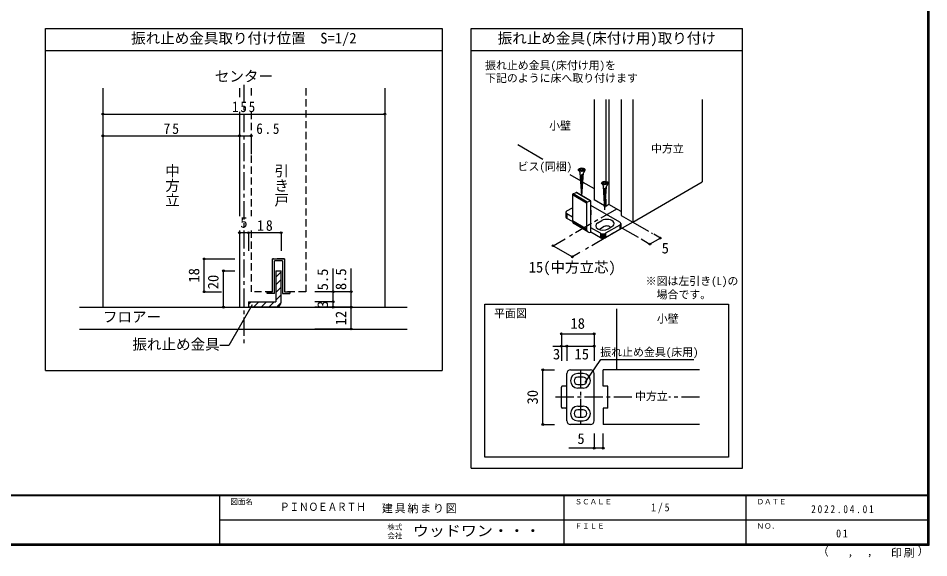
# Model space of a CAD drawing. Units: millimetres at full size, sheet at 1:5, with parts at other scales. Extents: x -973 to 977, y -718 to 696.
# Drawn here: x -275 to 977, y -718 to 24 of the extents above; entities that cross this region are included whole.
import ezdxf
from ezdxf.enums import TextEntityAlignment as Align

# ---------------------------------------------------------------- set-up
doc = ezdxf.new("R2010")
doc.units = ezdxf.units.MM
doc.header["$LTSCALE"] = 5
doc.header["$PDMODE"] = 32
doc.header["$PDSIZE"] = 2.5
doc.linetypes.add('CHAIN1', pattern=[8, 5, -1, 1, -1])
doc.linetypes.add('DASHED2', pattern=[3, 2, -1])
for name, color, linetype in [('0-6_扉', 2, 'Continuous'), ('0-7_金物', 7, 'Continuous'), ('0-A_文字', 3, 'Continuous'), ('0-B_寸法', 7, 'Continuous'), ('1-1_通り芯', 4, 'CHAIN1'), ('1-3_仕上げ', 2, 'Continuous'), ('1-4_枠', 3, 'Continuous'), ('1-6_扉', 7, 'DASHED2'), ('1-7_金物', 7, 'Continuous'), ('1-A_文字', 7, 'Continuous'), ('1-B_寸法', 7, 'Continuous'), ('F-1_枠', 6, 'Continuous'), ('F-A_文字', 7, 'Continuous')]:
    doc.layers.add(name, color=color, linetype=linetype)
doc.styles.add('@ＭＳ ゴシック', font='')
doc.styles.add('ＭＳ ゴシック', font='')
doc.styles.get('@ＭＳ ゴシック').set_extended_font_data('@MS Gothic')
doc.styles.get('ＭＳ ゴシック').set_extended_font_data('MS Gothic')

msp = doc.modelspace()

# ---------------------------------------------------------------- linework, layer by layer
at = {"layer": '0-6_扉'}
for p, q in [((516.628, -88.105), (516.628, -225.843)), ((532.538, -88.105), (532.538, -200.56)), ((536.957, -88.105), (536.957, -232.477)), ((553.751, -88.105), (553.751, -247.276)), ((569.661, -88.105), (569.661, -256.462)), ((665.12, -88.105), (665.12, -201.348)), ((532.538, -225.128), (532.538, -235.029)), ((531.125, -234.214), (516.628, -225.843)), ((532.538, -235.029), (531.85, -234.632)), ((536.957, -232.477), (532.538, -235.029)), ((553.751, -242.173), (536.957, -232.477))]:
    msp.add_line(p, q, dxfattribs=at)
at = {"layer": '0-6_扉', "color": 7}
for p, q in [((411.904, -150.071), (446.197, -169.871)), ((483.236, -191.255), (498.251, -199.924)), ((501.007, -201.515), (516.628, -210.534))]:
    msp.add_line(p, q, dxfattribs=at)
at = {"layer": '0-6_扉'}
msp.add_lwpolyline([(553.751, -247.276), (569.661, -256.462), (665.12, -201.348)], dxfattribs=at)
at = {"layer": '0-7_金物'}
for p, q in [((495.696, -185.741), (497.521, -188.901)), ((495.802, -183.969), (499.165, -183.969)), ((495.802, -183.969), (495.802, -185.003)), ((495.802, -185.003), (499.165, -185.003)), ((499.165, -183.969), (499.165, -182.453)), ((499.165, -182.453), (500.199, -182.453)), ((499.165, -186.519), (499.165, -185.003)), ((499.165, -186.519), (500.199, -186.519)), ((500.199, -183.969), (500.199, -182.453)), ((500.199, -183.969), (503.562, -183.969)), ((503.667, -185.741), (501.843, -188.901)), ((503.562, -185.003), (503.562, -183.969)), ((499.594, -220.203), (497.521, -188.901)), ((501.738, -190.475), (497.774, -192.72)), ((501.63, -192.103), (497.874, -194.23)), ((501.523, -193.732), (497.974, -195.741)), ((501.415, -195.36), (498.074, -197.251)), ((501.307, -196.988), (498.174, -198.761)), ((501.199, -198.616), (498.274, -200.272)), ((501.091, -200.244), (498.374, -201.782)), ((499.762, -220.303), (501.843, -188.901)), ((500.983, -201.872), (498.474, -203.293)), ((500.875, -203.5), (498.574, -204.803)), ((500.768, -205.128), (498.674, -206.314)), ((500.66, -206.757), (498.774, -207.824)), ((500.552, -208.385), (498.874, -209.334)), ((500.444, -210.013), (498.974, -210.845)), ((500.336, -211.641), (499.075, -212.355)), ((527.516, -204.112), (529.34, -207.272)), ((527.622, -202.34), (530.984, -202.34)), ((527.622, -202.34), (527.622, -203.374)), ((527.622, -203.374), (530.984, -203.374)), ((531.501, -239.891), (529.34, -207.272)), ((533.558, -208.846), (529.593, -211.091)), ((533.45, -210.475), (529.694, -212.601)), ((533.342, -212.103), (529.794, -214.112)), ((530.984, -202.34), (530.984, -200.824)), ((530.984, -200.824), (532.018, -200.824)), ((530.984, -204.89), (530.984, -203.374)), ((530.984, -204.89), (532.018, -204.89)), ((531.501, -239.891), (533.662, -207.272)), ((532.018, -202.34), (532.018, -200.824)), ((532.018, -202.34), (535.381, -202.34)), ((535.487, -204.112), (533.662, -207.272)), ((535.381, -203.374), (535.381, -202.34)), ((506.311, -230.52), (487.027, -219.029)), ((487.027, -219.029), (487.027, -254.753)), ((506.343, -230.226), (487.06, -218.735)), ((506.439, -229.925), (487.155, -218.434)), ((506.591, -229.637), (487.308, -218.146)), ((506.789, -229.382), (487.506, -217.891)), ((507.02, -229.176), (487.737, -217.686)), ((487.985, -217.545), (491.815, -215.938)), ((507.268, -229.036), (487.985, -217.545)), ((511.098, -227.429), (491.815, -215.938)), ((511.346, -227.362), (492.063, -215.871)), ((511.577, -227.373), (492.294, -215.882)), ((511.776, -227.462), (492.492, -215.971)), ((500.228, -213.269), (499.175, -213.866)), ((500.12, -214.897), (499.275, -215.376)), ((500.012, -216.525), (499.375, -216.886)), ((499.905, -218.154), (499.475, -218.397)), ((533.235, -213.731), (529.894, -215.622)), ((533.127, -215.359), (529.994, -217.133)), ((533.019, -216.987), (530.094, -218.643)), ((532.911, -218.615), (530.194, -220.153)), ((532.803, -220.243), (530.294, -221.664)), ((532.695, -221.872), (530.394, -223.174)), ((532.587, -223.5), (530.494, -224.685)), ((532.479, -225.128), (530.594, -226.195)), ((479.352, -241.24), (487.027, -236.809)), ((506.311, -230.52), (506.311, -266.243)), ((507.268, -229.036), (511.098, -227.429)), ((512.056, -270.328), (512.056, -228.109)), ((551.831, -256.55), (512.056, -233.586)), ((532.372, -226.756), (530.694, -227.706)), ((532.264, -228.384), (530.794, -229.216)), ((532.156, -230.012), (530.894, -230.726)), ((532.048, -231.64), (530.994, -232.237)), ((531.94, -233.268), (531.094, -233.747)), ((531.832, -234.897), (531.195, -235.258)), ((531.724, -236.525), (531.295, -236.768)), ((477.888, -243.282), (477.888, -249.405)), ((478.058, -244.029), (478.058, -250.153)), ((478.558, -244.725), (478.558, -250.849)), ((487.027, -249.754), (479.352, -245.323)), ((479.352, -245.323), (479.352, -251.447)), ((512.333, -240.22), (512.333, -246.344)), ((487.131, -255.938), (479.352, -251.447)), ((506.311, -266.243), (487.027, -254.753)), ((506.506, -267.842), (487.223, -256.352)), ((507.08, -269.168), (487.797, -257.677)), ((507.993, -270.13), (488.71, -258.64)), ((521.779, -257.57), (527.082, -254.509)), ((530.618, -262.674), (525.314, -265.735)), ((551.831, -260.632), (532.385, -271.859)), ((535.921, -265.735), (541.224, -262.674)), ((551.831, -260.632), (551.831, -266.756)), ((552.625, -260.034), (552.625, -266.158)), ((553.125, -259.338), (553.125, -265.462)), ((553.295, -258.591), (553.295, -264.715)), ((525.314, -271.859), (512.056, -264.204)), ((525.314, -277.983), (512.056, -270.328)), ((525.314, -271.859), (525.314, -277.983)), ((526.35, -272.318), (526.35, -278.442)), ((527.556, -272.606), (527.556, -278.73)), ((528.85, -272.705), (528.85, -278.828)), ((530.144, -272.606), (530.144, -278.73)), ((531.35, -272.318), (531.35, -278.442)), ((551.831, -266.756), (532.385, -277.983)), ((532.385, -271.859), (532.385, -277.983)), ((366.661, -369.212), (701.52, -369.212)), ((366.661, -579.331), (366.661, -369.212)), ((701.52, -369.212), (701.52, -579.331)), ((701.52, -579.331), (366.661, -579.331))]:
    msp.add_line(p, q, dxfattribs=at)
for points in [[(500.199, -186.519), (500.199, -185.003), (503.562, -185.003)], [(532.018, -204.89), (532.018, -203.374), (535.381, -203.374)]]:
    msp.add_lwpolyline(points, dxfattribs=at)
for centre in [(499.682, -184.486), (531.501, -202.857)]:
    msp.add_ellipse(centre, major_axis=(4.71, 0), ratio=0.5, dxfattribs=at)
for centre, major_axis, ratio, start_param, end_param in [((487.985, -218.627), (0.64, 1.074), 0.663414, 0.73181839, 2.30261472), ((491.815, -217.021), (0.64, 1.074), 0.663414, 6.22960554, 7.0150037), ((507.268, -230.118), (0.64, 1.074), 0.663414, 0.73181839, 2.30261472), ((511.098, -228.511), (0.64, 1.074), 0.663414, 5.44420737, 7.0150037), ((482.888, -243.282), (-5, 0), 0.57735, 5.49778714, 7.06858347), ((482.888, -249.405), (-5, 0), 0.57735, 6.28318531, 7.06858347), ((502.333, -240.22), (10, 0), 0.57735, 6.04714601, 6.5192246), ((502.333, -246.344), (10, 0), 0.57735, 6.04714601, 6.5192246), ((492.772, -252.342), (3.839, 6.443), 0.663414, 2.30261472, 3.08801288), ((528.85, -261.653), (10, 0), 0.57735, 2.35619449, 5.49778714), ((534.153, -258.591), (10, 0), 0.57735, 5.49778714, 8.6393798), ((534.153, -264.715), (5, 0), 0.57735, 0.26179939, 2.35619449), ((548.295, -258.591), (-5, 0), 0.57735, 2.35619449, 3.92699082), ((512.056, -263.833), (3.839, 6.443), 0.663414, 2.30261472, 3.87341104), ((528.85, -267.777), (5, 0), 0.57735, 2.35619449, 2.78022553), ((528.85, -269.818), (-5, 0), 0.57735, 0.78539816, 2.35619449), ((548.295, -264.715), (-5, 0), 0.57735, 2.35619449, 3.14159265), ((528.85, -275.942), (-5, 0), 0.57735, 0.78539816, 2.35619449)]:
    msp.add_ellipse(centre, major_axis=major_axis, ratio=ratio, start_param=start_param, end_param=end_param, dxfattribs=at)
at = {"layer": '0-A_文字'}
for p, q in [((-237.203, 9.5), (307.797, 9.5)), ((-237.203, -460.5), (-237.203, 9.5)), ((307.797, 9.5), (307.797, -460.5)), ((347.797, 9.5), (720.509, 9.5)), ((347.797, -594.633), (347.797, 9.5)), ((720.509, -594.633), (720.509, 9.5)), ((-237.203, -20.5), (307.797, -20.5)), ((347.797, -20.5), (720.509, -20.5)), ((-237.203, -460.5), (307.797, -460.5)), ((347.797, -594.633), (720.509, -594.633))]:
    msp.add_line(p, q, dxfattribs=at)
at = {"layer": '0-A_文字', "color": 4}
for p, q in [((504.518, -476.874), (525.742, -445.507)), ((525.742, -445.507), (653.73, -445.507))]:
    msp.add_line(p, q, dxfattribs=at)
at = {"layer": '0-B_寸法', "color": 4, "linetype": 'CHAIN1'}
for p, q in [((547.564, -238.601), (478.993, -278.191)), ((569.661, -256.462), (500.196, -296.567)), ((569.661, -256.462), (596.767, -272.112)), ((555.366, -264.715), (584.763, -281.687))]:
    msp.add_line(p, q, dxfattribs=at)
at = {"layer": '0-B_寸法', "color": 4}
for p, q in [((607.698, -278.423), (598.727, -273.243)), ((460.209, -289.035), (476.852, -279.426)), ((584.763, -281.687), (593.404, -286.676)), ((607.698, -278.423), (593.404, -286.676)), ((460.209, -289.035), (486.725, -304.345)), ((497.183, -298.307), (486.725, -304.345))]:
    msp.add_line(p, q, dxfattribs=at)
at = {"layer": '0-B_寸法'}
for p in [(460.209, -289.035), (593.404, -286.676), (607.698, -278.423), (486.725, -304.345)]:
    msp.add_point(p, dxfattribs=at)
at = {"layer": '1-1_通り芯'}
msp.add_line((35.297, -67.852), (35.297, -425.79), dxfattribs=at)
at = {"layer": '1-3_仕上げ'}
for p, q in [((-190.709, -373.443), (259.785, -373.443)), ((547.861, -459.613), (547.861, -375.663)), ((-190.709, -403.443), (259.785, -403.443))]:
    msp.add_line(p, q, dxfattribs=at)
at = {"layer": '1-4_枠'}
for p, q in [((-158.453, -72.652), (-158.453, -373.443)), ((29.047, -72.652), (29.047, -85.081)), ((229.047, -72.652), (229.047, -373.443)), ((29.047, -105.081), (29.047, -248.167)), ((29.047, -268.167), (29.047, -373.443)), ((529.111, -482.113), (529.111, -459.613)), ((661.611, -459.613), (529.111, -459.613)), ((529.111, -512.113), (529.111, -534.613)), ((535.361, -512.113), (529.111, -512.113)), ((661.611, -534.613), (529.111, -534.613))]:
    msp.add_line(p, q, dxfattribs=at)
at = {"layer": '1-4_枠', "color": 4, "linetype": 'CHAIN1'}
for p, q in [((497.861, -459.613), (497.861, -534.613)), ((568.646, -497.113), (462.407, -497.113)), ((661.611, -497.113), (619.201, -497.113))]:
    msp.add_line(p, q, dxfattribs=at)
at = {"layer": '1-4_枠'}
msp.add_lwpolyline([(535.361, -512.113), (535.361, -482.113), (529.111, -482.113)], dxfattribs=at)
at = {"layer": '1-6_扉'}
for p, q in [((45.297, -72.652), (45.297, -85.081)), ((120.297, -72.652), (120.297, -352.193)), ((45.297, -105.081), (45.297, -248.167)), ((45.297, -268.167), (45.297, -352.193)), ((74.672, -352.193), (74.672, -307.193)), ((90.922, -307.193), (74.672, -307.193)), ((90.922, -307.193), (90.922, -352.193)), ((74.672, -352.193), (45.297, -352.193)), ((120.297, -352.193), (90.922, -352.193))]:
    msp.add_line(p, q, dxfattribs=at)
at = {"layer": '1-7_金物'}
for p, q in [((74.672, -352.193), (74.672, -307.193)), ((74.672, -307.193), (90.922, -307.193)), ((77.172, -354.693), (77.172, -309.693)), ((88.422, -309.693), (77.172, -309.693)), ((88.422, -309.693), (88.422, -354.693)), ((90.922, -307.193), (90.922, -352.193)), ((67.172, -352.193), (74.672, -352.193)), ((67.172, -354.693), (67.172, -352.193)), ((77.172, -354.693), (67.172, -354.693)), ((88.422, -354.693), (98.422, -354.693)), ((90.922, -352.193), (98.422, -352.193)), ((98.422, -352.193), (98.422, -354.693)), ((484.111, -459.613), (511.611, -459.613)), ((479.111, -529.613), (479.111, -464.613)), ((501.611, -464.613), (494.111, -464.613)), ((501.611, -469.613), (494.111, -469.613)), ((516.611, -529.613), (516.611, -464.613)), ((471.611, -510.863), (471.611, -483.363)), ((477.861, -482.113), (472.861, -482.113)), ((494.111, -479.613), (501.611, -479.613)), ((501.611, -484.613), (494.111, -484.613)), ((477.861, -512.113), (472.861, -512.113)), ((494.111, -509.613), (501.611, -509.613)), ((501.611, -514.613), (494.111, -514.613)), ((494.111, -524.613), (501.611, -524.613)), ((511.611, -534.613), (484.111, -534.613)), ((494.111, -529.613), (501.611, -529.613))]:
    msp.add_line(p, q, dxfattribs=at)
at = {"layer": '1-7_金物', "color": 3}
for p, q in [((79.047, -323.443), (86.547, -323.443)), ((79.047, -323.443), (79.047, -365.943)), ((86.547, -365.943), (86.547, -323.443)), ((41.547, -365.943), (41.547, -373.443)), ((41.547, -365.943), (79.047, -365.943)), ((79.047, -373.443), (41.547, -373.443))]:
    msp.add_line(p, q, dxfattribs=at)
at = {"layer": '1-7_金物', "color": 4}
for p, q in [((79.047, -332.149), (86.547, -324.649)), ((79.047, -342.755), (86.547, -335.255)), ((79.047, -353.362), (86.547, -345.862)), ((79.047, -363.968), (86.547, -356.468)), ((41.547, -369.649), (45.253, -365.943)), ((48.36, -373.443), (55.86, -365.943)), ((58.967, -373.443), (66.466, -365.943)), ((69.573, -373.443), (77.073, -365.943)), ((80.282, -373.341), (86.447, -367.175))]:
    msp.add_line(p, q, dxfattribs=at)
at = {"layer": '1-7_金物', "color": 3}
msp.add_arc((79.047, -365.943), 7.5, 270, 0, dxfattribs=at)
at = {"layer": '1-7_金物'}
for centre, radius, start, end in [((484.111, -464.613), 5, 90, 180), ((511.611, -464.613), 5, 0, 90), ((494.111, -474.613), 10, 90, 270), ((494.111, -474.613), 5, 90, 270), ((501.611, -474.613), 10, 270, 90), ((501.611, -474.613), 5, 270, 90), ((472.861, -483.363), 1.25, 90, 180), ((477.861, -483.363), 1.25, 0, 90), ((472.861, -510.863), 1.25, 180, 270), ((477.861, -510.863), 1.25, 270, 0), ((494.111, -519.613), 10, 90, 270), ((501.611, -519.613), 10, 270, 90), ((494.111, -519.613), 5, 90, 270), ((501.611, -519.613), 5, 270, 90), ((484.111, -529.613), 5, 180, 270), ((511.611, -529.613), 5, 270, 0)]:
    msp.add_arc(centre, radius, start, end, dxfattribs=at)
at = {"layer": '1-A_文字'}
for p, q in [((46.847, -370.231), (14.555, -426.162)), ((14.555, -426.162), (2.055, -426.162))]:
    msp.add_line(p, q, dxfattribs=at)
at = {"layer": '1-B_寸法', "color": 4}
for p, q in [((-158.453, -108.081), (229.047, -108.081)), ((-158.453, -138.081), (-158.453, -163.081)), ((-158.453, -138.081), (29.047, -138.081)), ((29.047, -138.081), (45.297, -138.081)), ((29.047, -138.081), (29.047, -163.081)), ((45.297, -138.081), (45.297, -163.081)), ((41.547, -271.167), (29.047, -271.167)), ((29.047, -271.167), (29.047, -296.167)), ((86.547, -271.167), (41.547, -271.167)), ((41.547, -271.167), (41.547, -296.167)), ((86.547, -271.167), (86.547, -296.167)), ((-19.149, -307.193), (22.797, -307.193)), ((-19.149, -352.193), (-19.149, -307.193)), ((7.267, -373.443), (7.267, -323.443)), ((7.267, -323.443), (22.797, -323.443)), ((157.797, -365.943), (157.797, -320.349)), ((182.797, -373.443), (182.797, -320.349)), ((-19.149, -352.193), (4.631, -352.193)), ((182.797, -352.193), (132.797, -352.193)), ((7.267, -373.443), (22.797, -373.443)), ((157.797, -365.943), (132.797, -365.943)), ((182.797, -373.443), (132.797, -373.443)), ((157.797, -373.443), (157.797, -365.943)), ((182.797, -403.443), (182.797, -373.443)), ((182.797, -403.443), (132.797, -403.443)), ((471.611, -410.005), (516.611, -410.005)), ((471.611, -410.005), (471.611, -427.113)), ((516.611, -410.005), (516.611, -427.113)), ((460.046, -427.113), (479.111, -427.113)), ((471.611, -427.113), (471.611, -447.113)), ((479.111, -427.113), (479.111, -447.113)), ((479.111, -427.113), (516.611, -427.113)), ((516.611, -427.113), (516.611, -447.113)), ((446.228, -459.613), (462.407, -459.613)), ((446.228, -534.613), (446.228, -459.613)), ((446.228, -534.613), (462.407, -534.613)), ((516.611, -547.113), (516.611, -567.129)), ((529.111, -567.129), (529.111, -547.113)), ((529.111, -567.129), (481.733, -567.129))]:
    msp.add_line(p, q, dxfattribs=at)
at = {"layer": '1-B_寸法'}
for p in [(-158.453, -108.081), (229.047, -108.081), (-158.453, -138.081), (29.047, -138.081), (45.297, -138.081), (29.047, -271.167), (41.547, -271.167), (86.547, -271.167), (-19.149, -307.193), (7.267, -323.443), (-19.149, -352.193), (157.797, -352.193), (182.797, -352.193), (7.267, -373.443), (157.797, -365.943), (157.797, -373.443), (182.797, -373.443), (182.797, -403.443), (471.611, -410.005), (516.611, -410.005), (471.611, -427.113), (479.111, -427.113), (516.611, -427.113), (446.228, -459.613), (446.228, -534.613), (516.611, -567.129), (529.111, -567.129)]:
    msp.add_point(p, dxfattribs=at)
at = {"layer": 'F-1_枠'}
for p, q in [((974.986, 695.833), (974.986, -700.833)), ((975.82, 695.833), (975.82, -700.833)), ((976.653, 695.833), (976.653, -700.833)), ((976.653, -631.667), (-973.347, -631.667)), ((976.653, -632.5), (-973.347, -632.5)), ((1.653, -632.5), (1.653, -699.167)), ((474.986, -632.5), (474.986, -699.167)), ((724.986, -632.5), (724.986, -699.167)), ((1.653, -665.833), (974.986, -665.834)), ((976.653, -699.167), (-973.347, -699.167)), ((976.653, -700), (-973.347, -700)), ((976.653, -700.833), (-973.347, -700.833))]:
    msp.add_line(p, q, dxfattribs=at)

# ---------------------------------------------------------------- texts
at = {"layer": '0-A_文字', "color": 7, "style": 'ＭＳ ゴシック'}
for s, height, p in [('振れ止め金具取り付け位置\u3000S=1/2', 14.66, (-119.703, -15.5)), ('振れ止め金具(床付け用)取り付け', 14.66, (384.153, -15.5)), ('振れ止め金具(床付け用)を', 11, (366.706, -49.959)), ('下記のように床へ取り付けます', 11, (366.706, -67.495)), ('小壁', 11, (454.815, -132.876)), ('中方立', 11, (594.89, -164.324)), ('平面図', 11, (379.103, -390.689)), ('小壁', 11, (602.861, -398.121)), ('中方立', 11, (572.861, -504.613))]:
    msp.add_text(s, height=height, dxfattribs=at).set_placement(p, align=Align.BOTTOM_LEFT)
at = {"layer": '0-B_寸法', "style": 'ＭＳ ゴシック'}
for s, height, p in [('ビス(同梱)', 11, (411.429, -189.001)), ('5', 14.66, (609.469, -303.992)), ('15(中方立芯)', 14.66, (426.725, -330.205)), ('※図は左引き(L)の', 11, (587.459, -346.351)), ('\u3000場合です。', 11, (587.459, -364.932))]:
    msp.add_text(s, height=height, dxfattribs=at).set_placement(p, align=Align.BOTTOM_LEFT)
at = {"layer": '1-A_文字', "style": 'ＭＳ ゴシック'}
for s, height, p in [('センター', 14.66, (-4.703, -67.852)), ('フロアー', 14.66, (-158.453, -398.443)), ('振れ止め金具', 14.66, (-117.945, -436.162)), ('振れ止め金具(床用)', 11, (525.146, -444.008))]:
    msp.add_text(s, height=height, dxfattribs=at).set_placement(p, align=Align.BOTTOM_LEFT)
at = {"layer": '1-A_文字', "style": '@ＭＳ ゴシック'}
for s, p in [('中方立', (-74.703, -176.011)), ('引き戸', (75.297, -176.011))]:
    msp.add_text(s, height=14.66, rotation=270, dxfattribs=at).set_placement(p, align=Align.BOTTOM_LEFT)
at = {"layer": '1-B_寸法', "style": 'ＭＳ ゴシック'}
for s, p in [('5', (30.297, -268.667)), ('18', (484.111, -407.505)), ('3', (460.046, -449.613)), ('15', (489.736, -449.613)), ('5', (493.643, -565.74))]:
    msp.add_text(s, height=14.66, dxfattribs=at).set_placement(p, align=Align.BOTTOM_LEFT)
for s, p in [('18', (-21.649, -339.693)), ('5.5', (155.297, -350.349)), ('8.5', (180.297, -349.991)), ('20', (4.767, -348.843)), ('3', (155.297, -374.693)), ('12', (180.297, -398.443)), ('30', (443.728, -507.113))]:
    msp.add_text(s, height=14.66, rotation=90, dxfattribs=at).set_placement(p, align=Align.BOTTOM_LEFT)
at = {"layer": '1-B_寸法', "char_height": 14.66, "attachment_point": 7, "style": 'ＭＳ ゴシック'}
for s, insert in [('\\T1.27;\\W0.9;155', (19.047, -105.581)), ('\\T1.27;\\W0.95;75', (-75.328, -135.581)), ('\\T1.27;\\W0.9;6.5', (52.317, -135.581)), ('\\T1.27;\\W0.95;18', (53.422, -268.667))]:
    msp.add_mtext(s, dxfattribs=dict(at, insert=insert))
at = {"layer": 'F-A_文字', "style": 'ＭＳ ゴシック'}
for s, height, p in [('図面名', 7.331, (16.653, -646.667)), ('ＳＣＡＬＥ', 7.331, (489.986, -646.667)), ('ＤＡＴＥ', 7.331, (739.986, -646.667)), ('株式', 7.331, (232.486, -681.5)), ('ＦＩＬＥ', 7.331, (489.986, -680)), ('ＮＯ．', 7.331, (739.986, -680.001)), ('会社', 7.331, (232.486, -693.5)), ('（', 11, (823.992, -718.052)), (',', 11, (865.199, -718.052)), (',', 11, (891.686, -717.588)), ('）', 11, (961.387, -717.355))]:
    msp.add_text(s, height=height, dxfattribs=at).set_placement(p, align=Align.BOTTOM_LEFT)
for s, height, width, p in [('ＰＩＮＯＥＡＲＴＨ', 11, 0.85, (84.986, -656.667)), ('ウッドワン・・・', 14.66, 1.1, (267.486, -692.5))]:
    msp.add_text(s, height=height, dxfattribs=dict(at, width=width)).set_placement(p, align=Align.BOTTOM_LEFT)
at = {"layer": 'F-A_文字', "char_height": 11, "attachment_point": 7, "style": 'ＭＳ ゴシック'}
for s, insert in [('\\T1.17;建具納まり図', (224.986, -656.667)), ('\\T1.38;\\W0.9;1/5', (594.986, -656.667)), ('\\T1.39;\\W0.85;2022.04.01', (814.986, -656.667)), ('\\T1.36;\\W0.9;01', (849.361, -690.001)), ('\\T1.17;印刷', (924.678, -717.82))]:
    msp.add_mtext(s, dxfattribs=dict(at, insert=insert))

doc.saveas('drawing.dxf')
